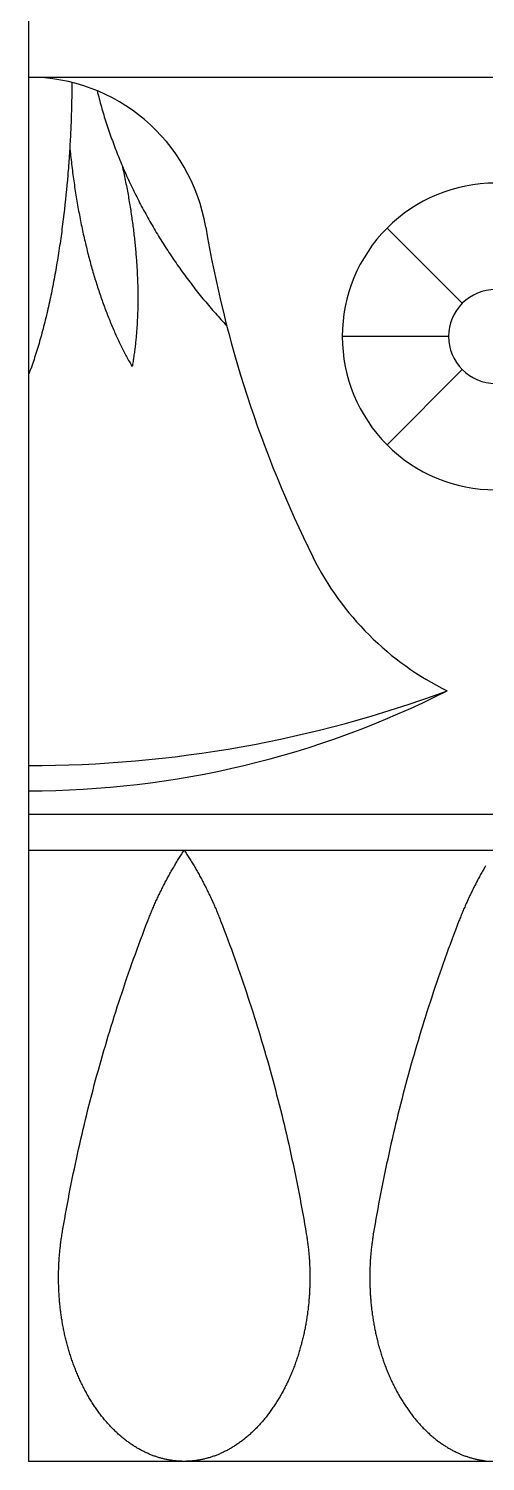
# Model space of a CAD drawing. Extents: x -111 to 2985, y -118 to 122.
# Drawn here: x -13.2 to -5.66, y 4.48 to 28.11 of the extents above; entities that cross this region are included whole.
import ezdxf

# ---------------------------------------------------------------- set-up
doc = ezdxf.new("R2010")
doc.units = 0
doc.layers.add('LAYER_03', color=5, linetype='CONTINUOUS')

msp = doc.modelspace()

# ---------------------------------------------------------------- linework, layer by layer
at = {"layer": 'LAYER_03'}
for points in [[(-13.204, 41.2), (-13.204, 4.476)], [(-13.204, 27.314), (33.064, 27.314)], [(-12.491, 27.227), (-12.491, 27.191), (-12.491, 27.155), (-12.492, 27.119), (-12.492, 27.083), (-12.492, 27.047), (-12.493, 27.01), (-12.493, 26.973), (-12.494, 26.936), (-12.494, 26.899), (-12.495, 26.862), (-12.496, 26.825), (-12.497, 26.788), (-12.498, 26.75), (-12.499, 26.712), (-12.5, 26.674), (-12.502, 26.636), (-12.503, 26.598), (-12.504, 26.56), (-12.506, 26.522), (-12.508, 26.483), (-12.509, 26.445), (-12.511, 26.406), (-12.513, 26.367), (-12.515, 26.328), (-12.517, 26.289), (-12.519, 26.25), (-12.521, 26.211), (-12.523, 26.172), (-12.526, 26.132), (-12.528, 26.093), (-12.531, 26.054), (-12.533, 26.014), (-12.536, 25.974), (-12.539, 25.935), (-12.542, 25.895), (-12.545, 25.855), (-12.548, 25.815), (-12.551, 25.775), (-12.554, 25.735), (-12.557, 25.695), (-12.564, 25.615), (-12.572, 25.535), (-12.579, 25.454), (-12.587, 25.374), (-12.595, 25.293), (-12.604, 25.213), (-12.613, 25.132), (-12.622, 25.051), (-12.632, 24.971), (-12.642, 24.89), (-12.653, 24.81), (-12.658, 24.77), (-12.663, 24.73), (-12.669, 24.69), (-12.674, 24.65), (-12.68, 24.61), (-12.686, 24.57), (-12.692, 24.53), (-12.698, 24.491), (-12.704, 24.451), (-12.71, 24.411), (-12.716, 24.372), (-12.723, 24.332), (-12.729, 24.293), (-12.736, 24.253), (-12.742, 24.214), (-12.749, 24.175), (-12.756, 24.136), (-12.763, 24.097), (-12.769, 24.058), (-12.777, 24.019), (-12.784, 23.981), (-12.791, 23.942), (-12.798, 23.904), (-12.806, 23.865), (-12.813, 23.827), (-12.821, 23.789), (-12.829, 23.751), (-12.837, 23.713), (-12.844, 23.676), (-12.852, 23.638), (-12.861, 23.601), (-12.869, 23.564), (-12.877, 23.526), (-12.885, 23.489), (-12.894, 23.453), (-12.902, 23.416), (-12.911, 23.379), (-12.92, 23.343), (-12.929, 23.307), (-12.938, 23.271), (-12.947, 23.235), (-12.956, 23.2), (-12.965, 23.164), (-12.974, 23.129), (-12.984, 23.094), (-12.993, 23.059), (-13.003, 23.024), (-13.013, 22.99), (-13.023, 22.956), (-13.032, 22.921), (-13.043, 22.888), (-13.053, 22.854), (-13.063, 22.821), (-13.073, 22.787), (-13.084, 22.754), (-13.094, 22.722), (-13.105, 22.689), (-13.115, 22.657), (-13.126, 22.625), (-13.137, 22.593), (-13.148, 22.561), (-13.159, 22.53), (-13.17, 22.499), (-13.182, 22.468), (-13.193, 22.438), (-13.204, 22.407)], [(-12.072, 27.089), (-12.064, 27.056), (-12.056, 27.023), (-12.047, 26.99), (-12.039, 26.957), (-12.03, 26.924), (-12.021, 26.891), (-12.012, 26.858), (-12.002, 26.825), (-11.993, 26.792), (-11.983, 26.759), (-11.974, 26.726), (-11.964, 26.693), (-11.954, 26.66), (-11.943, 26.627), (-11.933, 26.594), (-11.923, 26.561), (-11.912, 26.528), (-11.901, 26.496), (-11.89, 26.463), (-11.879, 26.43), (-11.868, 26.397), (-11.856, 26.365), (-11.845, 26.332), (-11.833, 26.299), (-11.821, 26.267), (-11.809, 26.234), (-11.797, 26.201), (-11.785, 26.169), (-11.773, 26.136), (-11.76, 26.104), (-11.747, 26.072), (-11.735, 26.039), (-11.722, 26.007), (-11.709, 25.975), (-11.695, 25.942), (-11.682, 25.91), (-11.668, 25.878), (-11.655, 25.846), (-11.641, 25.814), (-11.627, 25.781), (-11.613, 25.749), (-11.599, 25.717), (-11.585, 25.686), (-11.57, 25.654), (-11.555, 25.622), (-11.541, 25.59), (-11.526, 25.558), (-11.511, 25.526), (-11.496, 25.495), (-11.48, 25.463), (-11.465, 25.432), (-11.45, 25.4), (-11.434, 25.369), (-11.418, 25.337), (-11.402, 25.306), (-11.386, 25.275), (-11.37, 25.243), (-11.354, 25.212), (-11.337, 25.181), (-11.321, 25.15), (-11.304, 25.119), (-11.287, 25.088), (-11.27, 25.057), (-11.253, 25.026), (-11.236, 24.995), (-11.219, 24.965), (-11.202, 24.934), (-11.184, 24.903), (-11.166, 24.873), (-11.149, 24.842), (-11.131, 24.812), (-11.113, 24.782), (-11.095, 24.751), (-11.076, 24.721), (-11.058, 24.691), (-11.04, 24.661), (-11.021, 24.631), (-11.002, 24.601), (-10.984, 24.571), (-10.965, 24.542), (-10.946, 24.512), (-10.926, 24.482), (-10.907, 24.453), (-10.888, 24.423), (-10.868, 24.394), (-10.849, 24.364), (-10.829, 24.335), (-10.809, 24.306), (-10.789, 24.277), (-10.769, 24.248), (-10.749, 24.219), (-10.729, 24.19), (-10.708, 24.162), (-10.688, 24.133), (-10.667, 24.104), (-10.647, 24.076), (-10.626, 24.047), (-10.605, 24.019), (-10.584, 23.991), (-10.563, 23.963), (-10.542, 23.935), (-10.52, 23.907), (-10.499, 23.879), (-10.477, 23.851), (-10.456, 23.823), (-10.434, 23.796), (-10.412, 23.768), (-10.39, 23.741), (-10.368, 23.713), (-10.346, 23.686), (-10.324, 23.659), (-10.302, 23.632), (-10.279, 23.605), (-10.257, 23.578), (-10.234, 23.552), (-10.212, 23.525), (-10.189, 23.499), (-10.166, 23.472), (-10.143, 23.446), (-10.12, 23.42), (-10.097, 23.394), (-10.074, 23.368), (-10.05, 23.342), (-10.027, 23.316), (-10.003, 23.29), (-9.98, 23.265), (-9.956, 23.239), (-9.932, 23.214)], [(-12.524, 26.161), (-12.521, 26.125), (-12.517, 26.09), (-12.514, 26.054), (-12.51, 26.019), (-12.506, 25.984), (-12.502, 25.949), (-12.498, 25.913), (-12.494, 25.878), (-12.49, 25.844), (-12.486, 25.809), (-12.482, 25.774), (-12.477, 25.74), (-12.473, 25.705), (-12.468, 25.671), (-12.464, 25.637), (-12.459, 25.603), (-12.454, 25.569), (-12.449, 25.535), (-12.444, 25.501), (-12.439, 25.467), (-12.434, 25.434), (-12.429, 25.4), (-12.424, 25.367), (-12.418, 25.334), (-12.413, 25.301), (-12.407, 25.268), (-12.402, 25.235), (-12.396, 25.202), (-12.39, 25.169), (-12.384, 25.137), (-12.378, 25.104), (-12.372, 25.072), (-12.366, 25.04), (-12.36, 25.008), (-12.354, 24.976), (-12.348, 24.944), (-12.341, 24.912), (-12.335, 24.88), (-12.328, 24.849), (-12.322, 24.817), (-12.315, 24.786), (-12.308, 24.755), (-12.301, 24.724), (-12.294, 24.693), (-12.287, 24.662), (-12.28, 24.631), (-12.273, 24.601), (-12.266, 24.57), (-12.259, 24.54), (-12.251, 24.509), (-12.244, 24.479), (-12.237, 24.449), (-12.229, 24.419), (-12.221, 24.39), (-12.214, 24.36), (-12.206, 24.33), (-12.198, 24.301), (-12.19, 24.272), (-12.182, 24.242), (-12.174, 24.213), (-12.166, 24.184), (-12.158, 24.156), (-12.15, 24.127), (-12.142, 24.098), (-12.133, 24.07), (-12.125, 24.041), (-12.116, 24.013), (-12.108, 23.985), (-12.099, 23.957), (-12.091, 23.929), (-12.082, 23.902), (-12.073, 23.874), (-12.064, 23.847), (-12.055, 23.819), (-12.046, 23.792), (-12.037, 23.765), (-12.028, 23.738), (-12.019, 23.711), (-12.01, 23.684), (-12.001, 23.658), (-11.991, 23.631), (-11.982, 23.605), (-11.972, 23.579), (-11.963, 23.553), (-11.953, 23.527), (-11.944, 23.501), (-11.934, 23.475), (-11.924, 23.45), (-11.915, 23.424), (-11.905, 23.399), (-11.895, 23.374), (-11.885, 23.349), (-11.875, 23.324), (-11.865, 23.299), (-11.855, 23.275), (-11.845, 23.25), (-11.834, 23.226), (-11.824, 23.202), (-11.814, 23.177), (-11.803, 23.153), (-11.793, 23.13), (-11.783, 23.106), (-11.772, 23.082), (-11.761, 23.059), (-11.751, 23.036), (-11.74, 23.012), (-11.729, 22.989), (-11.719, 22.967), (-11.708, 22.944), (-11.697, 22.921), (-11.686, 22.899), (-11.675, 22.876), (-11.664, 22.854), (-11.653, 22.832), (-11.642, 22.81), (-11.631, 22.788), (-11.62, 22.767), (-11.609, 22.745), (-11.597, 22.724), (-11.586, 22.703), (-11.575, 22.681), (-11.563, 22.66), (-11.552, 22.64), (-11.54, 22.619), (-11.529, 22.598), (-11.517, 22.578), (-11.506, 22.558), (-11.494, 22.538)], [(-11.659, 25.856), (-11.652, 25.826), (-11.646, 25.795), (-11.639, 25.765), (-11.633, 25.735), (-11.626, 25.704), (-11.62, 25.674), (-11.614, 25.644), (-11.608, 25.614), (-11.602, 25.584), (-11.596, 25.554), (-11.59, 25.524), (-11.584, 25.495), (-11.579, 25.465), (-11.573, 25.435), (-11.568, 25.406), (-11.562, 25.376), (-11.557, 25.347), (-11.552, 25.317), (-11.547, 25.288), (-11.542, 25.259), (-11.537, 25.229), (-11.532, 25.2), (-11.528, 25.171), (-11.523, 25.142), (-11.518, 25.113), (-11.514, 25.084), (-11.51, 25.055), (-11.505, 25.027), (-11.501, 24.998), (-11.497, 24.969), (-11.493, 24.941), (-11.489, 24.912), (-11.485, 24.884), (-11.481, 24.856), (-11.478, 24.827), (-11.474, 24.799), (-11.471, 24.771), (-11.467, 24.743), (-11.464, 24.715), (-11.461, 24.687), (-11.458, 24.659), (-11.455, 24.631), (-11.452, 24.603), (-11.449, 24.576), (-11.446, 24.548), (-11.443, 24.521), (-11.441, 24.493), (-11.438, 24.466), (-11.436, 24.439), (-11.433, 24.411), (-11.431, 24.384), (-11.429, 24.357), (-11.427, 24.33), (-11.425, 24.303), (-11.423, 24.276), (-11.421, 24.249), (-11.419, 24.223), (-11.417, 24.196), (-11.416, 24.17), (-11.414, 24.143), (-11.413, 24.117), (-11.411, 24.09), (-11.41, 24.064), (-11.409, 24.038), (-11.408, 24.012), (-11.407, 23.986), (-11.406, 23.96), (-11.405, 23.934), (-11.404, 23.908), (-11.403, 23.883), (-11.403, 23.857), (-11.402, 23.831), (-11.402, 23.806), (-11.401, 23.781), (-11.401, 23.755), (-11.401, 23.73), (-11.401, 23.705), (-11.401, 23.68), (-11.401, 23.655), (-11.401, 23.63), (-11.401, 23.605), (-11.401, 23.58), (-11.401, 23.556), (-11.402, 23.531), (-11.402, 23.507), (-11.403, 23.482), (-11.403, 23.458), (-11.404, 23.434), (-11.405, 23.41), (-11.406, 23.386), (-11.407, 23.362), (-11.408, 23.338), (-11.409, 23.314), (-11.41, 23.29), (-11.411, 23.267), (-11.413, 23.243), (-11.414, 23.22), (-11.415, 23.196), (-11.417, 23.173), (-11.419, 23.15), (-11.42, 23.127), (-11.422, 23.104), (-11.424, 23.081), (-11.426, 23.058), (-11.428, 23.035), (-11.43, 23.013), (-11.432, 22.99), (-11.434, 22.968), (-11.437, 22.945), (-11.439, 22.923), (-11.441, 22.901), (-11.444, 22.879), (-11.447, 22.857), (-11.449, 22.835), (-11.452, 22.813), (-11.455, 22.791), (-11.458, 22.769), (-11.461, 22.748), (-11.464, 22.726), (-11.467, 22.705), (-11.47, 22.684), (-11.473, 22.663), (-11.476, 22.642), (-11.48, 22.621), (-11.483, 22.6), (-11.487, 22.579), (-11.49, 22.558), (-11.494, 22.538)], [(-6.041, 23.584), (-7.282, 24.825)], [(-6.268, 23.036), (-8.023, 23.036)], [(-6.041, 22.488), (-7.282, 21.247)], [(-13.204, 15.153), (33.064, 15.153)], [(-13.204, 14.56), (33.064, 14.56)], [(-5.656, 14.299), (-5.666, 14.282), (-5.677, 14.264), (-5.687, 14.246), (-5.697, 14.228), (-5.707, 14.211), (-5.718, 14.193), (-5.728, 14.175), (-5.738, 14.157), (-5.748, 14.139), (-5.757, 14.121), (-5.767, 14.103), (-5.777, 14.085), (-5.787, 14.067), (-5.796, 14.049), (-5.806, 14.03), (-5.815, 14.012), (-5.825, 13.994), (-5.834, 13.976), (-5.844, 13.957), (-5.853, 13.939), (-5.862, 13.921), (-5.871, 13.902), (-5.88, 13.884), (-5.889, 13.865), (-5.898, 13.847), (-5.907, 13.828), (-5.916, 13.81), (-5.925, 13.791), (-5.934, 13.772), (-5.942, 13.754), (-5.951, 13.735), (-5.96, 13.716), (-5.968, 13.698), (-5.976, 13.679), (-5.985, 13.66), (-5.993, 13.641), (-6.001, 13.622), (-6.009, 13.603), (-6.018, 13.585), (-6.026, 13.566), (-6.034, 13.547), (-6.041, 13.528), (-6.049, 13.509), (-6.057, 13.49), (-6.065, 13.471), (-6.072, 13.451), (-6.08, 13.432), (-6.088, 13.413), (-6.095, 13.394), (-6.125, 13.316), (-6.155, 13.238), (-6.184, 13.16), (-6.214, 13.082), (-6.243, 13.003), (-6.272, 12.925), (-6.3, 12.846), (-6.329, 12.767), (-6.357, 12.689), (-6.385, 12.61), (-6.412, 12.531), (-6.439, 12.452), (-6.467, 12.372), (-6.493, 12.293), (-6.52, 12.214), (-6.546, 12.134), (-6.572, 12.054), (-6.598, 11.975), (-6.624, 11.895), (-6.649, 11.815), (-6.674, 11.735), (-6.699, 11.655), (-6.724, 11.575), (-6.748, 11.494), (-6.772, 11.414), (-6.796, 11.334), (-6.82, 11.253), (-6.843, 11.173), (-6.866, 11.092), (-6.889, 11.011), (-6.911, 10.93), (-6.934, 10.849), (-6.956, 10.769), (-6.978, 10.687), (-6.999, 10.606), (-7.02, 10.525), (-7.041, 10.444), (-7.062, 10.363), (-7.083, 10.281), (-7.103, 10.2), (-7.123, 10.118), (-7.143, 10.037), (-7.162, 9.955), (-7.181, 9.873), (-7.2, 9.791), (-7.219, 9.71), (-7.237, 9.628), (-7.255, 9.546), (-7.273, 9.464), (-7.291, 9.382), (-7.308, 9.3), (-7.325, 9.217), (-7.342, 9.135), (-7.359, 9.053), (-7.375, 8.971), (-7.391, 8.888), (-7.407, 8.806), (-7.422, 8.723), (-7.438, 8.641), (-7.453, 8.559), (-7.467, 8.476), (-7.482, 8.393), (-7.496, 8.311), (-7.51, 8.228), (-7.513, 8.208), (-7.517, 8.187), (-7.52, 8.166), (-7.523, 8.146), (-7.526, 8.125), (-7.529, 8.105), (-7.531, 8.084), (-7.534, 8.064), (-7.537, 8.044), (-7.539, 8.023), (-7.541, 8.003), (-7.544, 7.982), (-7.546, 7.962), (-7.548, 7.942), (-7.55, 7.921), (-7.552, 7.901), (-7.554, 7.881), (-7.555, 7.861), (-7.557, 7.84), (-7.558, 7.82), (-7.56, 7.8), (-7.561, 7.78), (-7.562, 7.76), (-7.563, 7.74), (-7.564, 7.72), (-7.565, 7.7), (-7.566, 7.68), (-7.567, 7.66), (-7.567, 7.64), (-7.568, 7.621), (-7.568, 7.601), (-7.569, 7.581), (-7.569, 7.562), (-7.569, 7.542), (-7.569, 7.522), (-7.569, 7.503), (-7.569, 7.483), (-7.569, 7.464), (-7.569, 7.444), (-7.568, 7.425), (-7.568, 7.405), (-7.567, 7.385), (-7.567, 7.365), (-7.566, 7.346), (-7.565, 7.326), (-7.564, 7.306), (-7.564, 7.286), (-7.562, 7.266), (-7.561, 7.246), (-7.56, 7.226), (-7.559, 7.206), (-7.557, 7.185), (-7.556, 7.165), (-7.554, 7.145), (-7.552, 7.125), (-7.551, 7.104), (-7.549, 7.084), (-7.547, 7.064), (-7.545, 7.043), (-7.542, 7.023), (-7.54, 7.003), (-7.538, 6.982), (-7.535, 6.962), (-7.532, 6.941), (-7.53, 6.921), (-7.527, 6.9), (-7.524, 6.88), (-7.521, 6.859), (-7.518, 6.839), (-7.515, 6.818), (-7.511, 6.798), (-7.508, 6.777), (-7.504, 6.757), (-7.501, 6.736), (-7.497, 6.716), (-7.493, 6.695), (-7.489, 6.674), (-7.485, 6.654), (-7.481, 6.633), (-7.476, 6.613), (-7.472, 6.592), (-7.468, 6.572), (-7.463, 6.551), (-7.458, 6.531), (-7.453, 6.51), (-7.448, 6.49), (-7.443, 6.469), (-7.438, 6.449), (-7.433, 6.429), (-7.428, 6.408), (-7.422, 6.388), (-7.416, 6.368), (-7.411, 6.347), (-7.405, 6.327), (-7.399, 6.307), (-7.393, 6.287), (-7.387, 6.266), (-7.381, 6.246), (-7.374, 6.226), (-7.368, 6.206), (-7.361, 6.186), (-7.355, 6.166), (-7.348, 6.146), (-7.341, 6.127), (-7.334, 6.107), (-7.327, 6.087), (-7.32, 6.067), (-7.312, 6.048), (-7.305, 6.028), (-7.297, 6.009), (-7.29, 5.989), (-7.282, 5.97), (-7.274, 5.951), (-7.266, 5.931), (-7.258, 5.912), (-7.25, 5.893), (-7.242, 5.874), (-7.233, 5.855), (-7.225, 5.836), (-7.216, 5.817), (-7.208, 5.799), (-7.199, 5.78), (-7.19, 5.762), (-7.181, 5.743), (-7.172, 5.725), (-7.163, 5.706), (-7.153, 5.688), (-7.144, 5.67), (-7.135, 5.652), (-7.125, 5.634), (-7.115, 5.616), (-7.106, 5.599), (-7.096, 5.581), (-7.086, 5.564), (-7.076, 5.546), (-7.066, 5.529), (-7.055, 5.512), (-7.045, 5.495), (-7.035, 5.478), (-7.024, 5.461), (-7.014, 5.444), (-7.003, 5.427), (-6.992, 5.411), (-6.981, 5.394), (-6.97, 5.378), (-6.959, 5.362), (-6.948, 5.346), (-6.937, 5.33), (-6.926, 5.314), (-6.914, 5.298), (-6.903, 5.283), (-6.892, 5.267), (-6.88, 5.252), (-6.868, 5.237), (-6.857, 5.222), (-6.845, 5.207), (-6.833, 5.192), (-6.821, 5.178), (-6.809, 5.163), (-6.797, 5.149), (-6.785, 5.135), (-6.773, 5.121), (-6.76, 5.107), (-6.748, 5.093), (-6.736, 5.079), (-6.723, 5.066), (-6.71, 5.052), (-6.698, 5.039), (-6.685, 5.026), (-6.673, 5.013), (-6.66, 5), (-6.647, 4.988), (-6.634, 4.975), (-6.621, 4.963), (-6.608, 4.951), (-6.595, 4.939), (-6.582, 4.927), (-6.569, 4.915), (-6.556, 4.903), (-6.542, 4.892), (-6.529, 4.881), (-6.516, 4.87), (-6.502, 4.859), (-6.489, 4.848), (-6.476, 4.837), (-6.462, 4.827), (-6.449, 4.816), (-6.435, 4.806), (-6.421, 4.796), (-6.408, 4.786), (-6.394, 4.777), (-6.381, 4.767), (-6.367, 4.758), (-6.353, 4.749), (-6.339, 4.739), (-6.325, 4.731), (-6.312, 4.722), (-6.298, 4.713), (-6.284, 4.705), (-6.27, 4.696), (-6.256, 4.688), (-6.242, 4.68), (-6.228, 4.673), (-6.214, 4.665), (-6.2, 4.657), (-6.186, 4.65), (-6.172, 4.643), (-6.158, 4.636), (-6.144, 4.629), (-6.13, 4.622), (-6.116, 4.616), (-6.102, 4.61), (-6.088, 4.603), (-6.074, 4.597), (-6.06, 4.591), (-6.046, 4.586), (-6.032, 4.58), (-6.018, 4.575), (-6.004, 4.569), (-5.99, 4.564), (-5.976, 4.559), (-5.961, 4.554), (-5.947, 4.55), (-5.933, 4.545), (-5.919, 4.541), (-5.905, 4.536), (-5.891, 4.532), (-5.877, 4.528), (-5.863, 4.525), (-5.849, 4.521), (-5.835, 4.518), (-5.821, 4.514), (-5.807, 4.511), (-5.793, 4.508), (-5.78, 4.505), (-5.766, 4.502), (-5.752, 4.5), (-5.738, 4.497), (-5.724, 4.495), (-5.71, 4.493), (-5.696, 4.491), (-5.683, 4.489), (-5.669, 4.487), (-5.655, 4.485)], [(2.218, 4.476), (-13.204, 4.476)]]:
    msp.add_lwpolyline(points, dxfattribs=at)
for points in [[(-10.279, 24.841, 0.366), (-13.204, 27.314)], [(-10.279, 24.841, 0.073604), (-8.509, 19.398, 0.164703), (-6.29, 17.189)], [(-13.204, 15.539, 0.117644), (-6.29, 17.189)], [(-13.204, 15.955, 0.088498), (-6.29, 17.189)]]:
    msp.add_lwpolyline(points, format="xyb", dxfattribs=at)
for points in [[(-5.493, 25.566, 0.414214), (-8.023, 23.036, 0.414214), (-5.493, 20.506, 0.414214), (-2.963, 23.036, 0.414214)], [(-5.493, 23.811, 0.414214), (-6.268, 23.036, 0.414214), (-5.493, 22.261, 0.414214), (-4.718, 23.036, 0.414214)]]:
    msp.add_lwpolyline(points, format="xyb", close=True, dxfattribs=at)
msp.add_lwpolyline([(-8.617, 8.228), (-8.614, 8.208), (-8.61, 8.187), (-8.607, 8.166), (-8.604, 8.146), (-8.601, 8.125), (-8.598, 8.105), (-8.596, 8.084), (-8.593, 8.064), (-8.59, 8.044), (-8.588, 8.023), (-8.586, 8.003), (-8.583, 7.982), (-8.581, 7.962), (-8.579, 7.942), (-8.577, 7.921), (-8.575, 7.901), (-8.573, 7.881), (-8.572, 7.861), (-8.57, 7.84), (-8.569, 7.82), (-8.567, 7.8), (-8.566, 7.78), (-8.565, 7.76), (-8.564, 7.74), (-8.563, 7.72), (-8.562, 7.7), (-8.561, 7.68), (-8.56, 7.66), (-8.56, 7.64), (-8.559, 7.621), (-8.559, 7.601), (-8.558, 7.581), (-8.558, 7.562), (-8.558, 7.542), (-8.558, 7.522), (-8.558, 7.503), (-8.558, 7.483), (-8.558, 7.464), (-8.558, 7.444), (-8.559, 7.425), (-8.559, 7.405), (-8.56, 7.385), (-8.56, 7.365), (-8.561, 7.346), (-8.562, 7.326), (-8.563, 7.306), (-8.563, 7.286), (-8.565, 7.266), (-8.566, 7.246), (-8.567, 7.226), (-8.568, 7.206), (-8.57, 7.185), (-8.571, 7.165), (-8.573, 7.145), (-8.575, 7.125), (-8.576, 7.104), (-8.578, 7.084), (-8.58, 7.064), (-8.582, 7.043), (-8.585, 7.023), (-8.587, 7.003), (-8.589, 6.982), (-8.592, 6.962), (-8.595, 6.941), (-8.597, 6.921), (-8.6, 6.9), (-8.603, 6.88), (-8.606, 6.859), (-8.609, 6.839), (-8.612, 6.818), (-8.616, 6.798), (-8.619, 6.777), (-8.623, 6.757), (-8.626, 6.736), (-8.63, 6.716), (-8.634, 6.695), (-8.638, 6.674), (-8.642, 6.654), (-8.646, 6.633), (-8.651, 6.613), (-8.655, 6.592), (-8.659, 6.572), (-8.664, 6.551), (-8.669, 6.531), (-8.674, 6.51), (-8.679, 6.49), (-8.684, 6.469), (-8.689, 6.449), (-8.694, 6.429), (-8.699, 6.408), (-8.705, 6.388), (-8.711, 6.368), (-8.716, 6.347), (-8.722, 6.327), (-8.728, 6.307), (-8.734, 6.287), (-8.74, 6.266), (-8.746, 6.246), (-8.753, 6.226), (-8.759, 6.206), (-8.766, 6.186), (-8.772, 6.166), (-8.779, 6.146), (-8.786, 6.127), (-8.793, 6.107), (-8.8, 6.087), (-8.807, 6.067), (-8.815, 6.048), (-8.822, 6.028), (-8.83, 6.009), (-8.837, 5.989), (-8.845, 5.97), (-8.853, 5.951), (-8.861, 5.931), (-8.869, 5.912), (-8.877, 5.893), (-8.885, 5.874), (-8.894, 5.855), (-8.902, 5.836), (-8.911, 5.817), (-8.919, 5.799), (-8.928, 5.78), (-8.937, 5.762), (-8.946, 5.743), (-8.955, 5.725), (-8.964, 5.706), (-8.974, 5.688), (-8.983, 5.67), (-8.992, 5.652), (-9.002, 5.634), (-9.012, 5.616), (-9.021, 5.599), (-9.031, 5.581), (-9.041, 5.564), (-9.051, 5.546), (-9.061, 5.529), (-9.072, 5.512), (-9.082, 5.495), (-9.092, 5.478), (-9.103, 5.461), (-9.113, 5.444), (-9.124, 5.427), (-9.135, 5.411), (-9.146, 5.394), (-9.157, 5.378), (-9.168, 5.362), (-9.179, 5.346), (-9.19, 5.33), (-9.201, 5.314), (-9.213, 5.298), (-9.224, 5.283), (-9.235, 5.267), (-9.247, 5.252), (-9.259, 5.237), (-9.27, 5.222), (-9.282, 5.207), (-9.294, 5.192), (-9.306, 5.178), (-9.318, 5.163), (-9.33, 5.149), (-9.342, 5.135), (-9.354, 5.121), (-9.367, 5.107), (-9.379, 5.093), (-9.391, 5.079), (-9.404, 5.066), (-9.417, 5.052), (-9.429, 5.039), (-9.442, 5.026), (-9.454, 5.013), (-9.467, 5), (-9.48, 4.988), (-9.493, 4.975), (-9.506, 4.963), (-9.519, 4.951), (-9.532, 4.939), (-9.545, 4.927), (-9.558, 4.915), (-9.571, 4.903), (-9.585, 4.892), (-9.598, 4.881), (-9.611, 4.87), (-9.625, 4.859), (-9.638, 4.848), (-9.651, 4.837), (-9.665, 4.827), (-9.678, 4.816), (-9.692, 4.806), (-9.706, 4.796), (-9.719, 4.786), (-9.733, 4.777), (-9.746, 4.767), (-9.76, 4.758), (-9.774, 4.749), (-9.788, 4.739), (-9.802, 4.731), (-9.815, 4.722), (-9.829, 4.713), (-9.843, 4.705), (-9.857, 4.696), (-9.871, 4.688), (-9.885, 4.68), (-9.899, 4.673), (-9.913, 4.665), (-9.927, 4.657), (-9.941, 4.65), (-9.955, 4.643), (-9.969, 4.636), (-9.983, 4.629), (-9.997, 4.622), (-10.011, 4.616), (-10.025, 4.61), (-10.039, 4.603), (-10.053, 4.597), (-10.067, 4.591), (-10.081, 4.586), (-10.095, 4.58), (-10.109, 4.575), (-10.123, 4.569), (-10.137, 4.564), (-10.151, 4.559), (-10.166, 4.554), (-10.18, 4.55), (-10.194, 4.545), (-10.208, 4.541), (-10.222, 4.536), (-10.236, 4.532), (-10.25, 4.528), (-10.264, 4.525), (-10.278, 4.521), (-10.292, 4.518), (-10.306, 4.514), (-10.32, 4.511), (-10.334, 4.508), (-10.347, 4.505), (-10.361, 4.502), (-10.375, 4.5), (-10.389, 4.497), (-10.403, 4.495), (-10.417, 4.493), (-10.431, 4.491), (-10.444, 4.489), (-10.458, 4.487), (-10.472, 4.485), (-10.485, 4.484), (-10.499, 4.482), (-10.513, 4.481), (-10.526, 4.48), (-10.54, 4.479), (-10.553, 4.478), (-10.567, 4.478), (-10.58, 4.477), (-10.594, 4.477), (-10.607, 4.476), (-10.621, 4.476), (-10.634, 4.476), (-10.647, 4.476), (-10.661, 4.476), (-10.674, 4.477), (-10.688, 4.477), (-10.701, 4.478), (-10.715, 4.478), (-10.728, 4.479), (-10.742, 4.48), (-10.755, 4.481), (-10.769, 4.482), (-10.783, 4.484), (-10.796, 4.485), (-10.81, 4.487), (-10.824, 4.489), (-10.837, 4.491), (-10.851, 4.493), (-10.865, 4.495), (-10.879, 4.497), (-10.893, 4.5), (-10.907, 4.502), (-10.921, 4.505), (-10.934, 4.508), (-10.948, 4.511), (-10.962, 4.514), (-10.976, 4.518), (-10.99, 4.521), (-11.004, 4.525), (-11.018, 4.528), (-11.032, 4.532), (-11.046, 4.536), (-11.06, 4.541), (-11.074, 4.545), (-11.088, 4.55), (-11.102, 4.554), (-11.116, 4.559), (-11.131, 4.564), (-11.145, 4.569), (-11.159, 4.575), (-11.173, 4.58), (-11.187, 4.586), (-11.201, 4.591), (-11.215, 4.597), (-11.229, 4.603), (-11.243, 4.61), (-11.257, 4.616), (-11.271, 4.622), (-11.285, 4.629), (-11.299, 4.636), (-11.313, 4.643), (-11.327, 4.65), (-11.341, 4.657), (-11.355, 4.665), (-11.369, 4.673), (-11.383, 4.68), (-11.397, 4.688), (-11.411, 4.696), (-11.425, 4.705), (-11.439, 4.713), (-11.453, 4.722), (-11.466, 4.731), (-11.48, 4.739), (-11.494, 4.749), (-11.508, 4.758), (-11.521, 4.767), (-11.535, 4.777), (-11.549, 4.786), (-11.562, 4.796), (-11.576, 4.806), (-11.59, 4.816), (-11.603, 4.827), (-11.617, 4.837), (-11.63, 4.848), (-11.643, 4.859), (-11.657, 4.87), (-11.67, 4.881), (-11.683, 4.892), (-11.697, 4.903), (-11.71, 4.915), (-11.723, 4.927), (-11.736, 4.939), (-11.749, 4.951), (-11.762, 4.963), (-11.775, 4.975), (-11.788, 4.988), (-11.801, 5), (-11.813, 5.013), (-11.826, 5.026), (-11.839, 5.039), (-11.851, 5.052), (-11.864, 5.066), (-11.876, 5.079), (-11.889, 5.093), (-11.901, 5.107), (-11.914, 5.121), (-11.926, 5.135), (-11.938, 5.149), (-11.95, 5.163), (-11.962, 5.178), (-11.974, 5.192), (-11.986, 5.207), (-11.998, 5.222), (-12.009, 5.237), (-12.021, 5.252), (-12.033, 5.267), (-12.044, 5.283), (-12.055, 5.298), (-12.067, 5.314), (-12.078, 5.33), (-12.089, 5.346), (-12.1, 5.362), (-12.111, 5.378), (-12.122, 5.394), (-12.133, 5.411), (-12.144, 5.427), (-12.155, 5.444), (-12.165, 5.461), (-12.176, 5.478), (-12.186, 5.495), (-12.196, 5.512), (-12.207, 5.529), (-12.217, 5.546), (-12.227, 5.564), (-12.237, 5.581), (-12.247, 5.599), (-12.256, 5.616), (-12.266, 5.634), (-12.276, 5.652), (-12.285, 5.67), (-12.294, 5.688), (-12.304, 5.706), (-12.313, 5.725), (-12.322, 5.743), (-12.331, 5.762), (-12.34, 5.78), (-12.349, 5.799), (-12.357, 5.817), (-12.366, 5.836), (-12.374, 5.855), (-12.383, 5.874), (-12.391, 5.893), (-12.399, 5.912), (-12.407, 5.931), (-12.415, 5.951), (-12.423, 5.97), (-12.431, 5.989), (-12.438, 6.009), (-12.446, 6.028), (-12.453, 6.048), (-12.461, 6.067), (-12.468, 6.087), (-12.475, 6.107), (-12.482, 6.127), (-12.489, 6.146), (-12.496, 6.166), (-12.502, 6.186), (-12.509, 6.206), (-12.515, 6.226), (-12.522, 6.246), (-12.528, 6.266), (-12.534, 6.287), (-12.54, 6.307), (-12.546, 6.327), (-12.552, 6.347), (-12.557, 6.368), (-12.563, 6.388), (-12.569, 6.408), (-12.574, 6.429), (-12.579, 6.449), (-12.584, 6.469), (-12.589, 6.49), (-12.594, 6.51), (-12.599, 6.531), (-12.604, 6.551), (-12.609, 6.572), (-12.613, 6.592), (-12.617, 6.613), (-12.622, 6.633), (-12.626, 6.654), (-12.63, 6.674), (-12.634, 6.695), (-12.638, 6.716), (-12.642, 6.736), (-12.645, 6.757), (-12.649, 6.777), (-12.652, 6.798), (-12.656, 6.818), (-12.659, 6.839), (-12.662, 6.859), (-12.665, 6.88), (-12.668, 6.9), (-12.671, 6.921), (-12.673, 6.941), (-12.676, 6.962), (-12.679, 6.982), (-12.681, 7.003), (-12.683, 7.023), (-12.686, 7.043), (-12.688, 7.064), (-12.69, 7.084), (-12.692, 7.104), (-12.693, 7.125), (-12.695, 7.145), (-12.697, 7.165), (-12.698, 7.185), (-12.7, 7.206), (-12.701, 7.226), (-12.702, 7.246), (-12.703, 7.266), (-12.704, 7.286), (-12.705, 7.306), (-12.706, 7.326), (-12.707, 7.346), (-12.708, 7.365), (-12.708, 7.385), (-12.709, 7.405), (-12.709, 7.425), (-12.71, 7.444), (-12.71, 7.464), (-12.71, 7.483), (-12.71, 7.503), (-12.71, 7.522), (-12.71, 7.542), (-12.71, 7.562), (-12.71, 7.581), (-12.709, 7.601), (-12.709, 7.621), (-12.708, 7.64), (-12.708, 7.66), (-12.707, 7.68), (-12.706, 7.7), (-12.705, 7.72), (-12.704, 7.74), (-12.703, 7.76), (-12.702, 7.78), (-12.701, 7.8), (-12.699, 7.82), (-12.698, 7.84), (-12.696, 7.861), (-12.694, 7.881), (-12.693, 7.901), (-12.691, 7.921), (-12.689, 7.942), (-12.687, 7.962), (-12.685, 7.982), (-12.682, 8.003), (-12.68, 8.023), (-12.678, 8.044), (-12.675, 8.064), (-12.672, 8.084), (-12.67, 8.105), (-12.667, 8.125), (-12.664, 8.146), (-12.661, 8.166), (-12.658, 8.187), (-12.654, 8.208), (-12.651, 8.228), (-12.637, 8.311), (-12.623, 8.393), (-12.608, 8.476), (-12.594, 8.559), (-12.579, 8.641), (-12.563, 8.723), (-12.548, 8.806), (-12.532, 8.888), (-12.516, 8.971), (-12.5, 9.053), (-12.483, 9.135), (-12.466, 9.217), (-12.449, 9.3), (-12.432, 9.382), (-12.414, 9.464), (-12.396, 9.546), (-12.378, 9.628), (-12.36, 9.71), (-12.341, 9.791), (-12.322, 9.873), (-12.303, 9.955), (-12.283, 10.037), (-12.264, 10.118), (-12.244, 10.2), (-12.224, 10.281), (-12.203, 10.363), (-12.182, 10.444), (-12.161, 10.525), (-12.14, 10.606), (-12.119, 10.687), (-12.097, 10.769), (-12.075, 10.849), (-12.052, 10.93), (-12.03, 11.011), (-12.007, 11.092), (-11.984, 11.173), (-11.961, 11.253), (-11.937, 11.334), (-11.913, 11.414), (-11.889, 11.494), (-11.865, 11.575), (-11.84, 11.655), (-11.815, 11.735), (-11.79, 11.815), (-11.765, 11.895), (-11.739, 11.975), (-11.713, 12.054), (-11.687, 12.134), (-11.661, 12.214), (-11.634, 12.293), (-11.608, 12.372), (-11.58, 12.452), (-11.553, 12.531), (-11.525, 12.61), (-11.498, 12.689), (-11.47, 12.767), (-11.441, 12.846), (-11.413, 12.925), (-11.384, 13.003), (-11.355, 13.082), (-11.325, 13.16), (-11.296, 13.238), (-11.266, 13.316), (-11.236, 13.394), (-11.229, 13.413), (-11.221, 13.432), (-11.213, 13.451), (-11.206, 13.471), (-11.198, 13.49), (-11.19, 13.509), (-11.182, 13.528), (-11.175, 13.547), (-11.167, 13.566), (-11.159, 13.585), (-11.15, 13.603), (-11.142, 13.622), (-11.134, 13.641), (-11.126, 13.66), (-11.117, 13.679), (-11.109, 13.698), (-11.101, 13.716), (-11.092, 13.735), (-11.083, 13.754), (-11.075, 13.772), (-11.066, 13.791), (-11.057, 13.81), (-11.048, 13.828), (-11.039, 13.847), (-11.03, 13.865), (-11.021, 13.884), (-11.012, 13.902), (-11.003, 13.921), (-10.994, 13.939), (-10.985, 13.957), (-10.975, 13.976), (-10.966, 13.994), (-10.956, 14.012), (-10.947, 14.03), (-10.937, 14.049), (-10.928, 14.067), (-10.918, 14.085), (-10.908, 14.103), (-10.898, 14.121), (-10.888, 14.139), (-10.879, 14.157), (-10.869, 14.175), (-10.858, 14.193), (-10.848, 14.211), (-10.838, 14.228), (-10.828, 14.246), (-10.818, 14.264), (-10.807, 14.282), (-10.797, 14.299), (-10.786, 14.317), (-10.776, 14.335), (-10.765, 14.352), (-10.755, 14.37), (-10.744, 14.387), (-10.733, 14.405), (-10.722, 14.422), (-10.712, 14.439), (-10.701, 14.457), (-10.69, 14.474), (-10.679, 14.491), (-10.668, 14.508), (-10.656, 14.525), (-10.645, 14.543), (-10.634, 14.56), (-10.623, 14.543), (-10.612, 14.525), (-10.6, 14.508), (-10.589, 14.491), (-10.578, 14.474), (-10.567, 14.457), (-10.556, 14.439), (-10.546, 14.422), (-10.535, 14.405), (-10.524, 14.387), (-10.513, 14.37), (-10.503, 14.352), (-10.492, 14.335), (-10.482, 14.317), (-10.471, 14.299), (-10.461, 14.282), (-10.45, 14.264), (-10.44, 14.246), (-10.43, 14.228), (-10.42, 14.211), (-10.409, 14.193), (-10.399, 14.175), (-10.389, 14.157), (-10.379, 14.139), (-10.37, 14.121), (-10.36, 14.103), (-10.35, 14.085), (-10.34, 14.067), (-10.331, 14.049), (-10.321, 14.03), (-10.312, 14.012), (-10.302, 13.994), (-10.293, 13.976), (-10.283, 13.957), (-10.274, 13.939), (-10.265, 13.921), (-10.256, 13.902), (-10.247, 13.884), (-10.238, 13.865), (-10.229, 13.847), (-10.22, 13.828), (-10.211, 13.81), (-10.202, 13.791), (-10.193, 13.772), (-10.185, 13.754), (-10.176, 13.735), (-10.167, 13.716), (-10.159, 13.698), (-10.151, 13.679), (-10.142, 13.66), (-10.134, 13.641), (-10.126, 13.622), (-10.118, 13.603), (-10.109, 13.585), (-10.101, 13.566), (-10.093, 13.547), (-10.086, 13.528), (-10.078, 13.509), (-10.07, 13.49), (-10.062, 13.471), (-10.055, 13.451), (-10.047, 13.432), (-10.039, 13.413), (-10.032, 13.394), (-10.002, 13.316), (-9.972, 13.238), (-9.943, 13.16), (-9.913, 13.082), (-9.884, 13.003), (-9.855, 12.925), (-9.827, 12.846), (-9.798, 12.767), (-9.77, 12.689), (-9.743, 12.61), (-9.715, 12.531), (-9.688, 12.452), (-9.66, 12.372), (-9.634, 12.293), (-9.607, 12.214), (-9.581, 12.134), (-9.555, 12.054), (-9.529, 11.975), (-9.503, 11.895), (-9.478, 11.815), (-9.453, 11.735), (-9.428, 11.655), (-9.403, 11.575), (-9.379, 11.494), (-9.355, 11.414), (-9.331, 11.334), (-9.307, 11.253), (-9.284, 11.173), (-9.261, 11.092), (-9.238, 11.011), (-9.216, 10.93), (-9.193, 10.849), (-9.171, 10.769), (-9.149, 10.687), (-9.128, 10.606), (-9.107, 10.525), (-9.086, 10.444), (-9.065, 10.363), (-9.044, 10.281), (-9.024, 10.2), (-9.004, 10.118), (-8.984, 10.037), (-8.965, 9.955), (-8.946, 9.873), (-8.927, 9.791), (-8.908, 9.71), (-8.89, 9.628), (-8.872, 9.546), (-8.854, 9.464), (-8.836, 9.382), (-8.819, 9.3), (-8.802, 9.217), (-8.785, 9.135), (-8.768, 9.053), (-8.752, 8.971), (-8.736, 8.888), (-8.72, 8.806), (-8.705, 8.723), (-8.689, 8.641), (-8.674, 8.559), (-8.66, 8.476), (-8.645, 8.393), (-8.631, 8.311)], close=True, dxfattribs=at)

doc.saveas('drawing.dxf')
